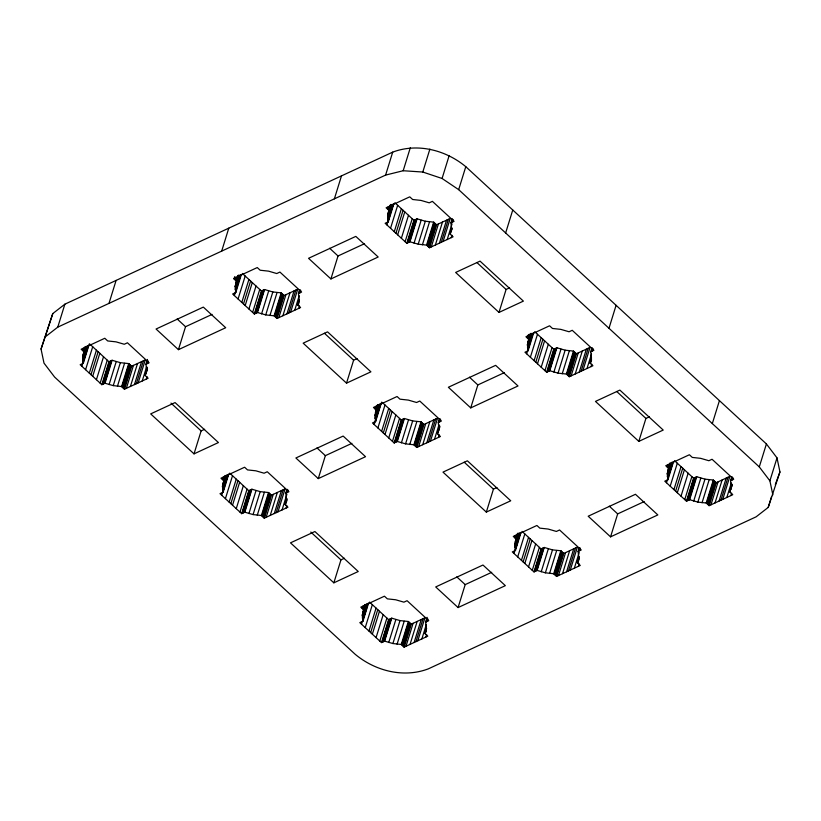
<?xml version="1.0" encoding="UTF-8"?>
<svg xmlns="http://www.w3.org/2000/svg" width="821" height="821" viewBox="0 0 821 821"><rect width="100%" height="100%" fill="white"/><g stroke="black" fill="none" stroke-linecap="round" stroke-linejoin="round"><path stroke-width="1.23" d="M147.472 368.321L145.235 375.577L148.129 378.245L124.494 389.216L121.6 386.537L113.257 385.624L105.006 383.233L101.845 384.7L80.171 364.709L83.332 363.241L82.603 357.361L85.302 347.314M145.235 375.577L147.421 367.705M299.213 300.024L297.715 304.858L300.609 307.526L276.975 318.486L274.081 315.818L265.737 314.905L257.486 312.514L254.325 313.981L232.651 293.99L235.812 292.522L235.093 286.642L238.162 275.384M286.929 498.491L285.051 504.535L287.955 507.204L264.321 518.164L261.417 515.496L253.073 514.582L244.832 512.191L241.672 513.659L219.997 493.667L223.158 492.2L222.429 486.319L225.375 476.036M285.051 504.535L286.498 499.086L285.77 493.195L286.898 489.573M452.063 228.094L450.195 234.139L453.1 236.807L429.465 247.768L426.561 245.099L418.217 244.186L409.966 241.795L406.805 243.262L385.131 223.271L388.302 221.803L387.574 215.923L390.642 204.665M439.779 426.561L437.531 433.816L440.436 436.485L416.801 447.445L413.897 444.777L405.564 443.863L397.313 441.472L394.152 442.94L372.477 422.948L375.638 421.481L374.91 415.6L377.609 405.543M426.376 628.66L424.878 633.484L427.782 636.162L404.148 647.122L401.243 644.454L392.9 643.541L384.649 641.15L381.488 642.607L359.814 622.626L362.985 621.158L362.256 615.278L364.945 605.221M450.195 234.139L451.642 228.679L450.914 222.799L452.032 219.176M437.531 433.816L439.728 425.945M424.878 633.484L426.325 628.034L425.596 622.154L427.094 617.32M591.51 358.254L590.022 363.087L592.916 365.766L569.281 376.726L566.387 374.048L558.044 373.145L549.793 370.743L546.632 372.211L524.958 352.23L528.119 350.762L527.39 344.871L530.469 333.624M579.226 556.73L577.358 562.765L580.262 565.443L556.628 576.404L553.723 573.725L545.38 572.822L537.139 570.421L533.968 571.888L512.294 551.907L515.465 550.439L514.736 544.549L517.435 534.502M577.358 562.765L578.805 557.315L578.076 551.435L579.195 547.812M732.086 484.8L729.838 492.046L732.743 494.724L709.108 505.685L706.204 503.006L697.86 502.103L689.619 499.702L686.448 501.169L664.784 481.188L667.945 479.721L667.216 473.83L669.915 463.783M729.838 492.046L732.034 484.185M41.05 349.079L52.78 313.591L64.869 304.18L392.705 152.131C417.499 142.731 445.813 150.069 465.784 166.684L766.404 443.945L777.005 457.882L779.95 471.921L768.22 507.409L756.131 516.82L428.295 668.869C403.501 678.269 375.187 670.931 355.216 654.316L54.597 377.055L43.995 363.118L41.05 349.079L52.78 313.591M45.678 336.548L57.768 327.138L64.869 304.18M82.603 350.577L83.352 348.155M83.598 351.491L85.097 346.657M83.065 354.559L85.548 347.078M82.603 357.361L85.979 346.483M82.695 360.265L87.19 345.764M81.864 366.269L85.23 355.401M86.728 350.567L87.847 346.934M82.839 363.467L88.452 345.343M83.332 363.241L89.315 343.907M85.589 369.707L92.701 346.749M108.988 303.38L116.1 280.423M89.315 373.145L96.426 350.187M91.008 374.704L98.11 351.747M92.701 376.264L99.803 353.307M96.426 379.702L103.528 356.745M100.152 383.14L107.253 360.183M101.845 384.7L108.947 361.743L112.118 360.275L120.359 362.666L128.702 363.58L131.606 366.258L124.494 389.216M102.338 384.464L109.45 361.507M103.425 383.961L110.537 361.004M104.513 383.458L111.615 360.501M105.006 383.233L112.118 360.275M109.09 384.608L116.202 361.651M113.257 385.624L120.359 362.666M117.444 386.27L124.546 363.313M121.6 386.537L128.702 363.58M122.052 386.958L129.154 364.001M123.047 387.871L130.149 364.914M124.043 388.795L131.155 365.838M126.342 388.354L133.454 365.396M130.406 386.475L137.518 363.508M134.47 384.587L141.571 361.63M136.317 383.735L143.418 360.768M138.164 382.873L145.266 359.916L131.606 366.258M146.682 370.127L145.953 364.237L147.441 359.413M146.446 364.011L147.564 360.388M147.534 363.508L148.283 361.096M142.228 380.985L146.713 366.494M146.22 372.919L147.349 369.296M146.282 379.107L147.031 376.685M178.434 349.664L225.703 327.733L203.331 307.105L156.062 329.026L178.434 349.664L185.546 326.707L212.054 314.402M221.68 251.113L228.792 228.156M234.088 278.935L234.837 276.513M235.083 279.848L235.832 277.436M236.079 280.772L237.577 275.938M235.545 283.84L238.408 275.148M235.093 286.642L238.459 275.764M235.175 289.546L239.67 275.045M234.344 295.55L240.707 275.014M235.812 292.522L241.425 274.399M238.069 298.988L245.181 276.03M194.023 453.869L218.427 442.55L175.078 402.577L150.684 413.887L194.023 453.869L201.135 430.912L204.624 429.291M241.795 302.426L248.907 279.468M243.488 303.986L250.6 281.028M245.181 305.545L252.293 282.588M248.907 308.983L256.019 286.026M252.632 312.411L259.744 289.454M254.325 313.981L261.437 291.024L264.598 289.556L272.839 291.948L281.182 292.861L284.087 295.529L276.975 318.486M254.818 313.745L261.93 290.788M255.906 313.242L263.018 290.285M256.994 312.739L264.105 289.782M257.486 312.514L264.598 289.556M261.571 313.889L268.683 290.932M265.737 314.905L272.839 291.948M269.924 315.551L277.036 292.594M222.429 479.526L223.179 477.114M274.081 315.818L281.182 292.861M223.425 480.449L224.923 475.616M274.532 316.239L281.634 293.271M222.429 486.319L225.796 475.441M275.528 317.152L282.64 294.195M222.522 489.224L227.007 474.723M221.691 495.227L228.043 474.692M276.523 318.076L283.635 295.119M223.035 491.225L228.269 474.302M223.158 492.2L228.772 474.076M278.822 317.635L285.934 294.677M225.416 498.665L232.517 475.708M282.886 315.746L289.998 292.789M286.95 313.868L294.062 290.911M229.141 502.103L236.243 479.146M288.797 313.006L295.899 290.049M230.834 503.663L237.936 480.706M290.644 312.154L297.746 289.197L284.087 295.529M232.528 505.223L239.629 482.266M297.715 304.858L299.162 299.408L298.434 293.518L299.552 289.895M298.926 293.292L300.045 289.669M294.708 310.266L299.193 295.765M300.014 292.789L300.763 290.367M298.167 305.268L299.285 301.646M236.253 508.661L243.355 485.704M298.772 308.388L299.511 305.966M334.373 198.846L341.485 175.889M239.978 512.088L247.08 489.131M241.672 513.659L248.773 490.701L251.934 489.234L260.185 491.625L268.529 492.538L271.423 495.207L264.321 518.164M242.164 513.423L249.266 490.465M243.252 512.92L250.354 489.963M244.34 512.417L251.442 489.46M244.832 512.191L251.934 489.234M248.917 513.566L256.019 490.609M253.073 514.582L260.185 491.625M257.271 515.229L264.372 492.272M330.914 278.945L378.183 257.014L355.811 236.386L308.542 258.307L330.914 278.945L338.026 255.978L364.545 243.683M261.417 515.496L268.529 492.538M261.868 515.906L268.98 492.949M262.874 516.83L269.976 493.873M263.869 517.753L270.971 494.796M266.168 517.312L273.27 494.355M270.232 515.424L277.334 492.467M274.296 513.546L281.398 490.589M276.133 512.684L283.245 489.727M277.98 511.832L285.092 488.875L271.423 495.207M286.262 492.969L287.391 489.347M287.35 492.467L288.099 490.045M57.768 327.138L385.603 175.089L392.705 152.131M282.044 509.944L286.909 494.242M286.047 501.877L286.796 499.466M285.503 504.946L287.001 500.112M286.108 508.066L286.857 505.644M387.563 209.129L388.312 206.718M388.559 210.053L390.057 205.219M388.025 213.121L390.888 204.429M387.574 215.923L390.94 205.045M387.666 218.827L392.151 204.326M385.603 175.089L403.183 170.737L410.295 147.78M386.824 224.831L389.821 215.164M391.319 210.33L393.187 204.285M387.799 222.029L393.413 203.906M388.302 221.803L393.906 203.68M390.55 228.269L397.662 205.312M346.513 383.15L370.907 371.831L327.558 331.858L303.165 343.168L346.513 383.15L353.615 360.193L357.104 358.572M394.275 231.707L401.387 208.739M318.261 478.612L365.53 456.692L343.157 436.064L295.888 457.985L318.261 478.612L325.362 455.655L351.881 443.361M395.968 233.267L403.08 210.309M397.662 234.827L404.774 211.869M401.387 238.264L408.499 215.307M403.183 170.737L422.794 172.03L429.896 149.073M405.112 241.692L412.224 218.735M406.805 243.262L413.917 220.295L417.078 218.838L425.329 221.229L433.662 222.142L436.567 224.81L429.465 247.768M407.298 243.026L414.41 220.069M408.386 242.523L415.498 219.566M409.474 242.021L416.586 219.063M409.966 241.795L417.078 218.838M414.051 243.17L421.163 220.213M418.217 244.186L425.329 221.229M772.848 494.878L769.903 480.839L759.292 466.903L458.672 189.651L442.078 178.485L449.179 155.528M422.405 244.832L429.516 221.875M374.91 408.807L375.659 406.395M426.561 245.099L433.662 222.142M375.905 409.73L377.403 404.897M427.012 245.51L434.124 222.553M375.361 412.799L377.855 405.317M374.91 415.6L378.276 404.722M428.008 246.433L435.12 223.476M375.002 418.505L379.487 404.004M374.171 424.508L378.286 411.218M379.035 408.796L380.154 405.174M429.003 247.357L436.115 224.4M375.146 421.707L380.759 403.583M375.638 421.481L381.621 402.146M431.302 246.916L438.414 223.959M377.896 427.946L384.998 404.989M435.366 245.027L442.478 222.07M333.849 582.828L358.243 571.508L314.905 531.536L290.501 542.845L333.849 582.828L340.961 559.871L344.44 558.249M439.43 243.149L446.542 220.192M381.621 431.374L388.723 408.417M441.277 242.287L448.389 219.33M383.315 432.944L390.416 409.987M458.672 189.651L465.784 166.684M443.124 241.436L450.226 218.478L436.567 224.81M385.008 434.504L392.11 411.547M451.406 222.573L452.525 218.95M447.188 239.547L452.053 223.846M452.494 222.07L453.243 219.648M451.191 231.481L451.94 229.069M388.733 437.942L395.835 414.985M451.252 237.669L452.002 235.247M392.459 441.37L399.56 418.412M394.152 442.94L401.253 419.972L404.414 418.505L412.665 420.906L421.009 421.82L423.913 424.488L416.801 447.445M394.644 442.704L401.746 419.747M395.732 442.201L402.834 419.244M396.82 441.698L403.922 418.741M397.313 441.472L404.414 418.505M401.397 442.847L408.499 419.89M405.564 443.863L412.665 420.906M409.751 444.51L416.852 421.553M362.246 608.484L362.995 606.072M413.897 444.777L421.009 421.82M363.241 609.408L364.74 604.574M414.359 445.187L421.46 422.23M362.708 612.476L365.191 604.995M362.256 615.278L365.622 604.4M415.354 446.111L422.456 423.154M362.348 618.182L366.833 603.681M361.507 624.186L367.87 603.64M416.35 447.035L423.451 424.077M362.482 621.384L368.095 603.261M362.985 621.158L368.588 603.035M418.648 446.593L425.75 423.636M365.232 627.624L372.344 604.667M422.712 444.705L429.814 421.748M426.776 442.827L433.878 419.87M368.957 631.051L376.069 608.094M428.624 441.965L435.725 419.008M370.651 632.622L377.763 609.664M430.461 441.113L437.572 418.156L423.913 424.488M372.344 634.181L379.456 611.224M438.978 428.357L438.25 422.476L439.379 418.854M438.753 422.251L439.871 418.628M439.84 421.748L440.579 419.326M434.525 439.225L439.019 424.724M438.527 431.158L439.656 427.536M376.069 637.619L383.181 614.652M438.588 437.347L439.338 434.925M505.644 232.969L512.756 210.012M379.795 641.047L386.907 618.09M381.488 642.607L388.6 619.65L391.761 618.182L400.012 620.584L408.345 621.497L411.249 624.165L404.148 647.122M381.981 642.381L389.092 619.424M383.068 641.878L390.18 618.921M384.156 641.375L391.268 618.418M384.649 641.15L391.761 618.182M388.733 642.525L395.845 619.568M392.9 643.541L400.012 620.584M498.994 312.421L523.388 301.112L480.039 261.129L455.645 272.449L498.994 312.421L506.095 289.464L509.584 287.853M397.087 644.187L404.199 621.23M470.741 407.893L518.01 385.973L495.638 365.345L448.369 387.266L470.741 407.893L477.843 384.936L504.361 372.642M401.243 644.454L408.345 621.497M401.695 644.865L408.807 621.908M402.69 645.788L409.802 622.831M403.686 646.712L410.798 623.744M405.985 646.271L413.096 623.313M410.048 644.382L417.16 621.425M414.112 642.504L421.224 619.547M415.96 641.642L423.072 618.685M417.807 640.791L424.909 617.833L411.249 624.165M426.089 621.928L427.207 618.305M427.177 621.425L427.926 619.003M421.871 638.902L426.356 624.401M425.873 630.836L426.622 628.424M425.329 633.904L426.448 630.282M425.935 637.024L426.684 634.602M527.39 338.088L528.508 334.465M528.385 339.011L529.884 334.178M527.841 342.08L530.705 333.388M527.39 344.871L530.756 334.003M527.482 347.786L531.977 333.285M526.651 353.789L533.014 333.244M528.119 350.762L533.732 332.638M530.376 357.227L537.478 334.27M486.33 512.099L510.734 500.789L467.385 460.807L442.991 472.126L486.33 512.099L493.442 489.142L496.921 487.53M534.102 360.655L541.203 337.698M458.077 607.571L505.346 585.65L482.974 565.022L435.705 586.943L458.077 607.571L465.189 584.614L491.707 572.319M535.795 362.225L542.897 339.258M537.488 363.785L544.59 340.828M541.213 367.213L548.315 344.256M544.939 370.651L552.04 347.694M546.632 372.211L553.734 349.253L556.895 347.786L565.146 350.187L573.489 351.09L576.393 353.769L569.281 376.726M547.125 371.985L554.226 349.028M548.212 371.482L555.314 348.525M549.3 370.979L556.402 348.022M549.793 370.743L556.895 347.786M553.877 372.129L560.979 349.171M558.044 373.145L565.146 350.187M562.231 373.791L569.333 350.834M514.726 537.765L515.475 535.354M566.387 374.048L573.489 351.09M515.732 538.689L517.22 533.855M566.839 374.468L573.941 351.511M515.188 541.757L518.051 533.065M514.736 544.549L518.102 533.681M567.834 375.392L574.936 352.435M514.829 547.463L519.313 532.962M513.987 553.467L520.35 532.921M568.83 376.305L575.942 353.348M515.342 549.454L520.576 532.542M515.465 550.439L521.068 532.316M571.129 375.874L578.241 352.917M517.712 556.905L524.824 533.948M575.193 373.986L582.294 351.029M579.257 372.108L586.358 349.141M521.438 560.333L528.55 537.375M581.104 371.246L588.205 348.289M523.131 561.903L530.243 538.935M582.951 370.394L590.053 347.437L576.393 353.769M524.824 563.463L531.936 540.505M590.022 363.087L591.459 357.638L590.74 351.757L591.859 348.135M591.233 351.532L592.352 347.909M587.005 368.506L591.5 354.005M592.321 351.029L593.07 348.607M590.473 363.508L591.592 359.885M528.55 566.89L535.661 543.933M591.069 366.628L591.818 364.206M532.275 570.328L539.387 547.371M608.987 328.277L616.089 305.32M533.968 571.888L541.08 548.931L544.241 547.463L552.492 549.865L560.835 550.768L563.729 553.446L556.628 576.404M534.461 571.662L541.573 548.705M535.549 571.159L542.66 548.202M536.636 570.657L543.748 547.699M537.139 570.421L544.241 547.463M541.213 571.806L548.325 548.849M545.38 572.822L552.492 549.865M549.567 573.469L556.679 550.511M553.723 573.725L560.835 550.768M554.175 574.146L561.287 551.189M555.17 575.069L562.282 552.112M556.176 575.983L563.278 553.026M558.475 575.552L565.577 552.595M562.529 573.663L569.641 550.706M566.593 571.785L573.705 548.818M568.44 570.923L575.552 547.966M570.287 570.072L577.399 547.114L563.729 553.446M578.569 551.209L579.698 547.586M579.657 550.706L580.406 548.284M574.351 568.183L579.216 552.471M578.353 560.117L579.103 557.705M577.81 563.185L579.308 558.352M578.415 566.295L579.164 563.883M638.81 441.38L663.214 430.071L619.865 390.088L595.471 401.407L638.81 441.38L645.922 418.423L649.401 416.811M610.557 536.852L657.826 514.931L635.454 494.293L588.185 516.224L610.557 536.852L617.669 513.895L644.187 501.6M667.206 467.046L667.955 464.624M668.212 467.97L669.7 463.136M667.668 471.038L670.162 463.547M667.216 473.83L670.583 462.962M667.309 476.744L671.794 462.244M666.478 482.748L673.056 461.823M667.945 479.721L673.559 461.587M670.203 486.176L677.304 463.218M673.928 489.614L681.03 466.656M675.611 491.174L682.723 468.216M677.304 492.744L684.416 469.776M681.03 496.171L688.142 473.214M684.755 499.609L691.867 476.652M686.448 501.169L693.56 478.212L696.721 476.744L704.972 479.146L713.316 480.049L716.21 482.727L709.108 505.685M686.951 500.943L694.053 477.986M688.039 500.441L695.141 477.483M712.32 423.585L719.432 400.627M689.117 499.938L696.229 476.98M689.619 499.702L696.721 476.744M693.704 501.077L700.806 478.12M697.86 502.103L704.972 479.146M702.047 502.75L709.159 479.792M706.204 503.006L713.316 480.049M706.655 503.427L713.767 480.47M707.651 504.351L714.763 481.393M708.656 505.264L715.758 482.307M710.955 504.833L718.057 481.876M715.019 502.945L722.121 479.987M719.073 501.056L726.185 478.099M720.92 500.205L728.032 477.247M722.767 499.353L729.879 476.385L716.21 482.727M731.285 486.596L730.557 480.716L731.685 477.093M731.049 480.49L732.178 476.857M726.831 497.464L731.316 482.964M732.137 479.977L732.886 477.565M730.834 489.398L731.952 485.775M730.895 495.576L731.644 493.164M759.292 466.903L766.404 443.945M769.903 480.839L777.005 457.882M768.22 507.409L771.586 496.531M775.322 484.452L779.95 471.921M222.881 483.518L223.876 480.87L220.972 478.191L244.607 467.231L247.511 469.91L255.854 470.813L264.105 473.214L267.266 471.747L288.941 491.728L285.77 493.195M145.953 364.237L149.114 362.779L127.44 342.788L124.279 344.256L116.028 341.854L107.684 340.951L104.79 338.273L81.156 349.233L84.05 351.911M298.434 293.518L301.594 292.05L279.92 272.069L276.759 273.537L268.508 271.135L260.165 270.232L257.271 267.554L233.636 278.514L236.53 281.193M450.914 222.799L454.075 221.331L432.4 201.35L429.239 202.818L420.988 200.416L412.655 199.503L409.751 196.835L386.116 207.795L389.021 210.474M438.25 422.476L441.421 421.009L419.747 401.028L416.586 402.495L408.335 400.094L399.991 399.18L397.087 396.512L373.452 407.473L376.357 410.151M590.74 351.757L593.901 350.29L572.227 330.299L569.066 331.766L560.815 329.375L552.471 328.462L549.577 325.793L525.943 336.754L528.837 339.422M425.596 622.154L428.757 620.686L407.083 600.705L403.922 602.162L395.671 599.771L387.338 598.858L384.433 596.19L360.799 607.15L363.703 609.829M578.076 551.435L581.237 549.967L559.563 529.976L556.402 531.444L548.161 529.052L539.818 528.139L536.913 525.471L513.279 536.431L516.183 539.099M730.557 480.716L733.717 479.248L712.053 459.257L708.882 460.725L700.641 458.334L692.298 457.42L689.394 454.742L665.759 465.712L668.663 468.381M422.794 172.03L442.078 178.485M476.888 262.525L506.095 289.464M616.704 391.484L645.922 418.423M394.87 202.736L413.917 220.295M534.687 331.684L553.734 349.253M674.513 460.643L693.56 478.212M329.632 248.24L338.026 255.978M469.458 377.198L477.843 384.936M609.274 506.157L617.669 513.895M324.408 333.244L353.615 360.193M464.224 462.202L493.442 489.142M242.38 273.455L261.437 291.024M382.206 402.413L401.253 419.972M522.033 531.361L541.08 548.931M177.151 318.969L185.546 326.707M316.978 447.917L325.362 455.655M456.794 576.876L465.189 584.614M170.984 403.101L201.135 430.912M310.8 532.059L340.961 559.871M89.9 344.173L108.947 361.743M229.726 473.132L248.773 490.701M369.553 602.091L388.6 619.65"/></g></svg>
